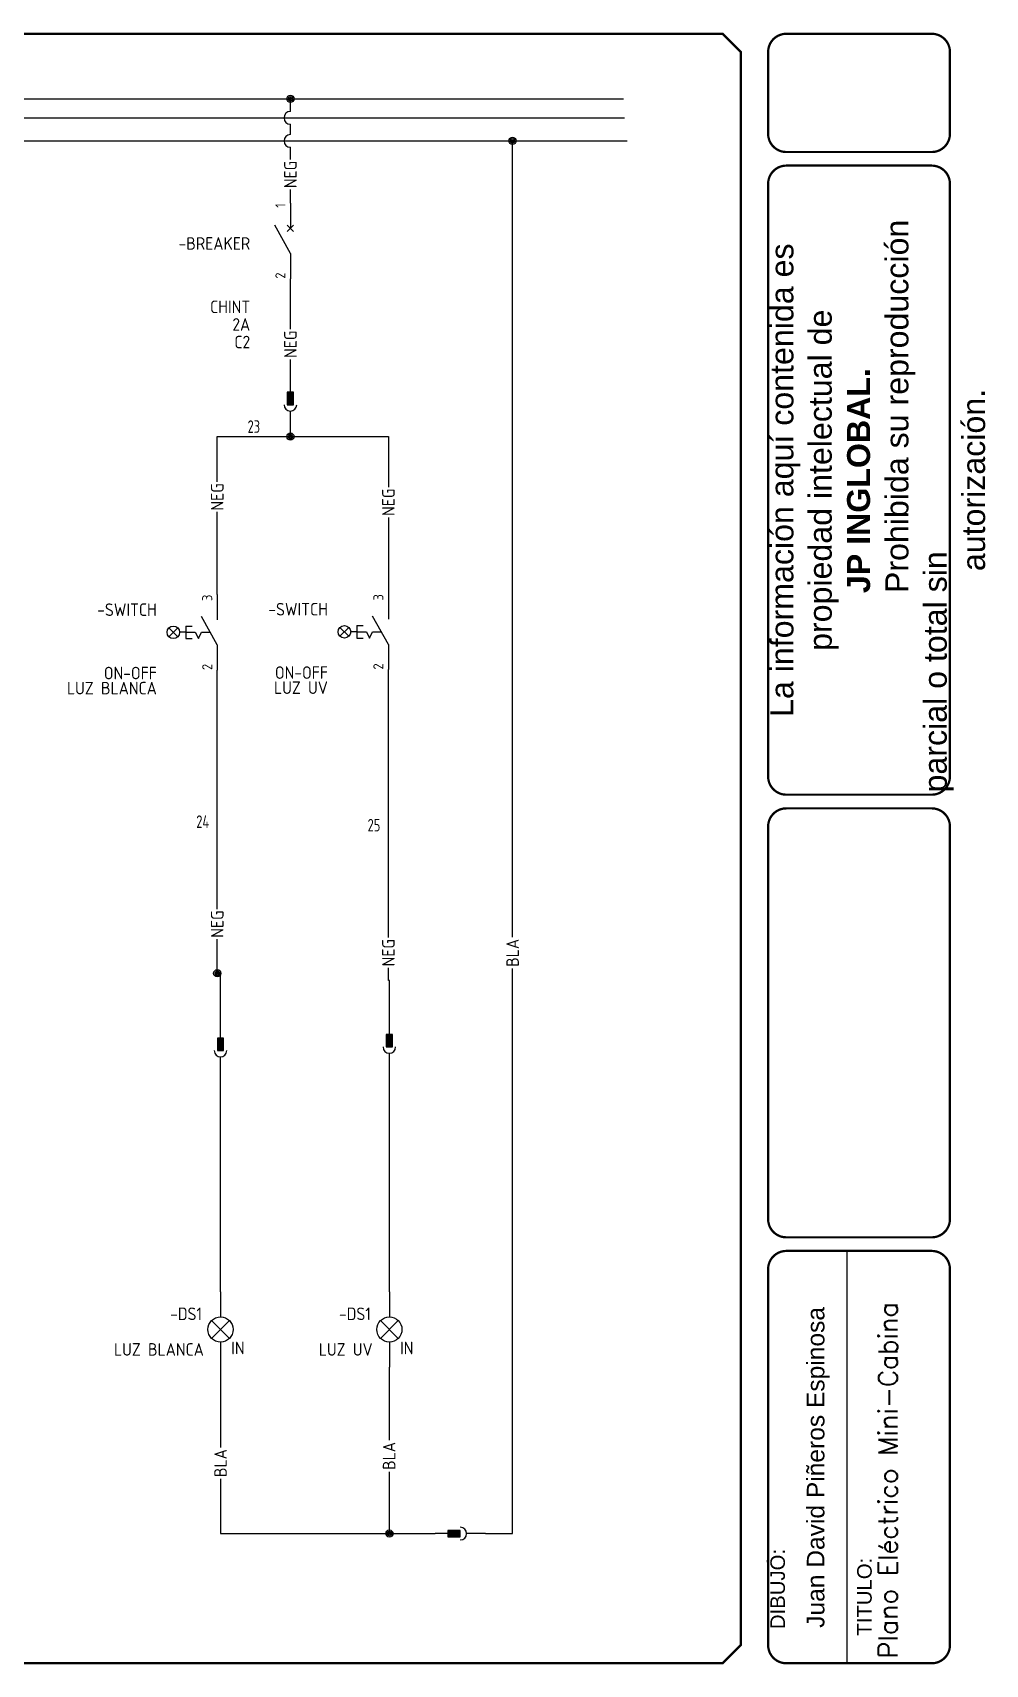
# Model space of a CAD drawing. Header units: inches. Extents: x 1 to 983, y 0 to 649.
# Drawn here: x 604 to 983, y 0 to 649 of the extents above; entities that cross this region are included whole.
import ezdxf
from ezdxf.enums import TextEntityAlignment as Align

# ---------------------------------------------------------------- set-up
doc = ezdxf.new("R2010")
doc.units = ezdxf.units.IN
doc.header["$MEASUREMENT"] = 0
for name, color, linetype in [('DESC', 150, 'Continuous'), ('LOC', 8, 'Continuous'), ('MISC', 7, 'Continuous'), ('SYMS', 7, 'Continuous'), ('TAGS', 150, 'Continuous'), ('TERMS', 123, 'Continuous'), ('TITLE', 7, 'Continuous'), ('WHT_12_THHN', 7, 'Continuous'), ('WIRENO', 72, 'Continuous')]:
    doc.layers.add(name, color=color, linetype=linetype)
doc.styles.add('SIMPLEX', font='SIMPLEX')
doc.styles.get("Standard").update_dxf_attribs({"font": 'arial.ttf'})
doc.styles.add('WD_IEC', font='ISOCP2.shx', dxfattribs={"width": 0.9, "height": 4})

# ---------------------------------------------------------------- blocks, each defined once
blk = doc.blocks.new('NO_NUM_acade_title')
blk.add_line((32.053, 5.711), (32.053, 0.032))
at = {"layer": 'TITLE'}
for p, q in [((30.594, 22.177), (30.594, 20.781)), ((30.594, 0.281), (30.594, 2.214))]:
    blk.add_line(p, q, dxfattribs=at)
at = {"layer": 'TITLE', "const_width": 0.0312}
blk.add_lwpolyline([(30.594, 0.281), (30.594, 22.177), (30.344, 22.427), (0.281, 22.427), (0.031, 22.177), (0.031, 0.281), (0.281, 0.031), (30.344, 0.031)], close=True, dxfattribs=at)
for points in [[(31.219, 22.427, 0.414214), (30.969, 22.177, 0.414214)], [(33.469, 22.177, 0.414214), (33.219, 22.427, 0.414214)], [(30.969, 21.052, 0.414214), (31.219, 20.802, 0.414214)], [(33.219, 20.802, 0.414214), (33.469, 21.052, 0.414214)], [(31.219, 20.615, 0.414214), (30.969, 20.365, 0.414214)], [(33.469, 20.365, 0.414214), (33.219, 20.615, 0.414214)], [(30.969, 12.219, 0.414214), (31.219, 11.969, 0.414214)], [(33.219, 11.969, 0.414214), (33.469, 12.219, 0.414214)], [(31.219, 11.781, 0.414214), (30.969, 11.531, 0.414214)], [(33.469, 11.531, 0.414214), (33.219, 11.781, 0.414214)], [(30.969, 6.135, 0.414214), (31.219, 5.885, 0.414214)], [(33.219, 5.885, 0.414214), (33.469, 6.135, 0.414214)], [(31.219, 5.698, 0.414214), (30.969, 5.448, 0.414214)], [(33.469, 5.448, 0.414214), (33.219, 5.698, 0.414214)], [(30.969, 0.281, 0.414214), (31.219, 0.031, 0.414214)], [(33.219, 0.031, 0.414214), (33.469, 0.281, 0.414214)]]:
    blk.add_lwpolyline(points, format="xyb", dxfattribs=at)
for points in [[(33.219, 22.427), (31.219, 22.427)], [(30.969, 22.177), (30.969, 21.052)], [(33.469, 22.177), (33.469, 21.052)], [(33.219, 20.802), (31.219, 20.802)], [(33.219, 20.615), (31.219, 20.615)], [(30.969, 20.365), (30.969, 12.219)], [(33.469, 20.365), (33.469, 12.219)], [(31.219, 11.969), (33.219, 11.969)], [(31.219, 11.781), (33.219, 11.781)], [(31.219, 5.885), (33.219, 5.885)], [(31.219, 5.698), (33.219, 5.698)], [(30.969, 5.448), (30.969, 0.281)], [(33.469, 5.448), (33.469, 0.281)], [(31.219, 0.031), (33.219, 0.031)]]:
    blk.add_lwpolyline(points, dxfattribs=at)
at = {"layer": 'TITLE', "color": 7, "const_width": 0.0312}
for points in [[(30.969, 11.531), (30.969, 6.135)], [(33.469, 11.531), (33.469, 6.135)]]:
    blk.add_lwpolyline(points, dxfattribs=at)
at = {"attachment_point": 1, "rotation": 90}
for s, width, heights, insert, char_height in [('\\pi1.0376;La información aquí contenida es \\P\\pi1.9451;propiedad intelectual de\\P\\pi2.7397;{\\fArial|b1|i0|c0|p34;JP INGLOBAL. \\P\\pi0.014096;}Prohibida su reproducción parcial o total sin \\P\\pi3.0418;autorización.', 8.53399, [2.581], (31, 12), 0.31623), ('Juan David Piñeros Espinosa', 4.87681, [0], (31.501, 0.518), 0.24167), ('DIBUJÓ:', 1.84714, [0], (31, 0.5), 0.2), ('TITULO:', 0.5, [0], (32.193, 0.41), 0.2)]:
    blk.add_mtext_dynamic_manual_height_columns(s, width=width, gutter_width=1, heights=heights, dxfattribs=dict(at, insert=insert, char_height=char_height))
blk = doc.blocks.new('VCB1')
for p, q in [((0, 7.5), (0, 2.5)), ((0, -2.5), (-3.12, 3.12)), ((0.62, 1.88), (-0.62, 3.12)), ((-0.62, 1.88), (0.62, 3.12)), ((0, -2.5), (0, -7.5))]:
    blk.add_line(p, q)
at = {"style": 'WD_IEC'}
for tag, p in [('INST', (-8, 5.25)), ('LOC', (-8, 1.75)), ('TAG1', (-8, -1.75)), ('RATING1', (-8, -6.35)), ('DESC1', (-8, -14.35)), ('DESC2', (-8, -17.85)), ('DESC3', (-8, -21.35))]:
    blk.add_attdef(tag, text='', height=2.5, dxfattribs=at).set_placement(p, align=Align.RIGHT)
blk.add_attdef('TERM01', text='', height=2, rotation=90, dxfattribs=at).set_placement((-1, 7.5), align=Align.RIGHT)
at = {"style": 'WD_IEC', "flags": 1}
for tag, p, height in [('X2TERM01', (0, 7.5), 0.32), ('MFG', (2.75, 6.5), 1.5), ('CAT', (2.75, 4), 1.5), ('X4LINK', (-2, 0), 0.32), ('X1LINK', (-0.5, 0), 0.32), ('X8TERM02', (0, -7.5), 0.32), ('ASSYCODE', (1, -9), 1), ('FAMILY', (1, -10.5), 1), ('CATDESC', (1, -12), 1), ('CONTACT', (1, -13.5), 1), ('COMMON', (2.25, -14.75), 1)]:
    blk.add_attdef(tag, p, '', height=height, dxfattribs=at)
at = {"style": 'WD_IEC'}
blk.add_attdef('TERM02', (-1, -7.5), '', height=2, rotation=90, dxfattribs=at)
at = {"lineweight": 15, "style": 'WD_IEC'}
blk.add_attdef('XREF', text='', height=2.5, dxfattribs=at).set_placement((-8, -10.35), align=Align.RIGHT)
blk = doc.blocks.new('WDDOT')
for radius in [0.72, 0.449, 0.223]:
    blk.add_circle((0, 0), radius)
blk = doc.blocks.new('VPB11S76')
for p, q in [((0, 7.5), (0, 2.5)), ((-9.63, -0.88), (-7.87, 0.88)), ((-7.87, -0.88), (-9.63, 0.88)), ((-6.25, 0), (-7.5, 0)), ((-6.25, 1.25), (-6.25, -1.25)), ((-6.25, 1.25), (-5, 1.25)), ((-6.25, 0), (-4.38, 0)), ((-4.38, 0), (-3.75, -1.25)), ((-3.75, -1.25), (-3.13, 0)), ((0, -2.5), (-3.13, 3.13)), ((-3.13, 0), (-1.39, 0)), ((-6.25, -1.25), (-5, -1.25)), ((0, -2.5), (0, -7.5))]:
    blk.add_line(p, q)
blk.add_circle((-8.75, 0), 1.25)
at = {"style": 'WD_IEC'}
for tag, p in [('INST', (-12.03, 9.25)), ('LOC', (-12.03, 6.25)), ('TAG1', (-12.03, 3.25)), ('DESC1', (-12.03, -9.35)), ('DESC3', (-12.03, -15.35)), ('DESC2', (-12.03, -12.35))]:
    blk.add_attdef(tag, text='', height=2.5, dxfattribs=at).set_placement(p, align=Align.RIGHT)
blk.add_attdef('TERM01', text='', height=2, rotation=90, dxfattribs=at).set_placement((-1, 7.5), align=Align.RIGHT)
at = {"style": 'WD_IEC', "flags": 1}
for tag, p, height in [('X2TERM01', (0, 7.5), 0.32), ('CONTACT', (0.5, 4.5), 1), ('COMMON', (1.75, 3.25), 1), ('X1LINK', (0, 0), 0.32), ('ASSYCODE', (1, -4), 1), ('FAMILY', (1, -5.5), 1), ('CATDESC', (1, -7), 1), ('X8TERM02', (0, -7.5), 0.32)]:
    blk.add_attdef(tag, p, '', height=height, dxfattribs=at)
at = {"style": 'WD_IEC', "flags": 9}
for tag, p in [('MFG', (-12.53, -0.25)), ('CAT', (-12.53, -2.75))]:
    blk.add_attdef(tag, text='', height=1.5, dxfattribs=at).set_placement(p, align=Align.RIGHT)
at = {"style": 'WD_IEC'}
blk.add_attdef('TERM02', (-1, -7.5), '', height=2, rotation=90, dxfattribs=at)
at = {"lineweight": 15, "style": 'WD_IEC'}
blk.add_attdef('XREF', text='', height=2.5, dxfattribs=at).set_placement((-12.03, -6.35), align=Align.RIGHT)
blk = doc.blocks.new('VLT1H24')
for p, q in [((0, 7.5), (0, 2.5)), ((-1.77, -1.77), (1.77, 1.77)), ((1.77, -1.77), (-1.77, 1.77)), ((0, -2.5), (0, -7.5))]:
    blk.add_line(p, q)
blk.add_circle((0, 0), 2.5)
at = {"style": 'WD_IEC'}
for tag, p in [('INST', (-3.67, 7.86)), ('LOC', (-3.67, 4.86)), ('TAG1', (-3.67, 1.86)), ('DESC1', (-3.32, -5.22)), ('DESC2', (-3.32, -8.22)), ('DESC3', (-3.32, -11.22))]:
    blk.add_attdef(tag, text='', height=2.5, dxfattribs=at).set_placement(p, align=Align.RIGHT)
blk.add_attdef('TERM01', text='', height=2, rotation=90, dxfattribs=at).set_placement((-0.99, 7.39), align=Align.RIGHT)
at = {"style": 'WD_IEC', "flags": 1}
for tag, p, height in [('X2TERM01', (0, 7.5), 0.32), ('ASSYCODE', (2.72, -7.44), 1), ('X8TERM02', (0, -7.5), 0.32), ('FAMILY', (2.72, -8.94), 1), ('CATDESC', (2.72, -10.44), 1)]:
    blk.add_attdef(tag, p, '', height=height, dxfattribs=at)
at = {"style": 'WD_IEC', "flags": 9}
for tag, p in [('MFG', (6.1, 5.14)), ('CAT', (6.1, 2.64))]:
    blk.add_attdef(tag, text='', height=1.5, dxfattribs=at).set_placement(p, align=Align.RIGHT)
at = {"lineweight": 15, "style": 'WD_IEC'}
blk.add_attdef('XREF', text='', height=2.5, dxfattribs=at).set_placement((-3.32, -2.22), align=Align.RIGHT)
at = {"style": 'WD_IEC'}
blk.add_attdef('TERM02', (-1, -7.5), '', height=2, rotation=90, dxfattribs=at)
at = {"lineweight": 15, "style": 'WD_IEC'}
blk.add_attdef('TYPE', (2.13, -4.94), '', height=2.5, dxfattribs=at)
at = {"style": 'WD_IEC', "width": 0.9}
blk.add_attdef('WDTAGALT', text='', height=2.5, dxfattribs=at).set_placement((-3.32, -14.22), align=Align.RIGHT)
blk = doc.blocks.new('WD_WNH')
at = {"linetype": 'Continuous', "style": 'WD_IEC', "width": 0.8}
blk.add_attdef('WIRENO', text='', height=2.5, dxfattribs=at).set_placement((0, 0.75), align=Align.CENTER)
at = {"style": 'WD_IEC', "flags": 1}
for tag, p in [('W08USER', (0, 0.375)), ('W04USER', (0, 0.875)), ('W05USER', (0, 0.75)), ('W09USER', (0, 0.25)), ('W03USER', (0, 1)), ('W06USER', (0, 0.625)), ('W07USER', (0, 0.5)), ('W02USER', (0, 1.125)), ('W01USER', (0, 1.25)), ('W10USER', (0, 0.125))]:
    blk.add_attdef(tag, text='', height=0.08, dxfattribs=at).set_placement(p, align=Align.CENTER)
blk = doc.blocks.new('WD_WNV')
at = {"linetype": 'Continuous', "style": 'WD_IEC', "width": 0.8}
blk.add_attdef('WIRENO', text='', height=2.5, dxfattribs=at).set_placement((-1.6, 0), align=Align.MIDDLE_RIGHT)
at = {"style": 'WD_IEC', "flags": 1}
for tag, p in [('W08USER', (-1, 0.375)), ('W04USER', (-1, 0.875)), ('W05USER', (-1, 0.75)), ('W09USER', (-1, 0.25)), ('W03USER', (-1, 1)), ('W06USER', (-1, 0.625)), ('W07USER', (-1, 0.5)), ('W02USER', (-1, 1.125)), ('W01USER', (-1, 1.25)), ('W10USER', (-1, 0.125))]:
    blk.add_attdef(tag, text='', height=0.08, dxfattribs=at).set_placement(p, align=Align.CENTER)
blk = doc.blocks.new('VT0_LGENERIC')
at = {"style": 'WD_IEC'}
blk.add_attdef('COLOR', text='', height=2.5, rotation=90, dxfattribs=at).set_placement((0, 0), align=Align.MIDDLE_CENTER)
at = {"style": 'WD_IEC', "flags": 1}
for tag, p in [('X2TERM01', (0, 4)), ('X8TERM01', (0, -4))]:
    blk.add_attdef(tag, p, '', height=0.16, rotation=90, dxfattribs=at)
at = {"style": 'WD_IEC'}
for tag, p in [('X2_TINY_DOT_DONT_REMOVE', (0, 4)), ('X8_TINY_DOT_DONT_REMOVE', (0, -4))]:
    blk.add_attdef(tag, p, '', height=0.0001, rotation=90, dxfattribs=at)
blk = doc.blocks.new('VC02PJ')
for p, q in [((0, 2.5), (0, 5)), ((0, -5), (0, -1.25))]:
    blk.add_line(p, q)
blk.add_lwpolyline([(-0.63, 0), (0.62, 0), (0.62, 2.5), (-0.63, 2.5)], close=True)
blk.add_arc((0, 0), 1.25, 180, 0)
blk.add_solid([(-0.63, 2.5), (-0.63, 0), (0.62, 2.5), (0.62, 0)])
at = {"style": 'WD_IEC'}
for tag, p in [('INST', (-5.25, 8)), ('LOC', (-5.25, 5)), ('TAG2', (-5.25, 2)), ('DESC1', (-5.25, -5.6)), ('DESC2', (-5.25, -8.6)), ('DESC3', (-5.25, -11.6))]:
    blk.add_attdef(tag, text='', height=2.5, dxfattribs=at).set_placement(p, align=Align.RIGHT)
blk.add_attdef('TERM02', text='', height=2, rotation=90, dxfattribs=at).set_placement((-1, 5), align=Align.RIGHT)
at = {"style": 'WD_IEC', "flags": 1}
for tag, p, height in [('X2TERM02', (0, 5), 0.32), ('X2TERMDESC02', (0, 4.48), 0.32), ('X4LINK', (-1.25, 1.25), 0.32), ('X1LINK', (1.25, 1.25), 0.32), ('X8TERM01', (0, -5), 0.32), ('X8TERMDESC01', (0, -5.52), 0.32), ('FAMILY', (2.75, -4.25), 1)]:
    blk.add_attdef(tag, p, '', height=height, dxfattribs=at)
at = {"style": 'WD_IEC'}
blk.add_attdef('TERM01', (-1, -5), '', height=2, rotation=90, dxfattribs=at)
blk = doc.blocks.new('HC02PJ')
for p, q in [((-2.5, 0), (-5, 0)), ((5, 0), (1.25, 0))]:
    blk.add_line(p, q)
blk.add_lwpolyline([(0, -0.62), (0, 0.62), (-2.5, 0.62), (-2.5, -0.62)], close=True)
blk.add_arc((0, 0), 1.25, 270, 90)
blk.add_solid([(-2.5, -0.62), (0, -0.62), (-2.5, 0.62), (0, 0.62)])
at = {"style": 'WD_IEC'}
for tag, height, p in [('DESC1', 2.5, (-2, 19.75)), ('DESC2', 2.5, (-2, 16.5)), ('DESC3', 2.5, (-2, 13.5)), ('INST', 2.5, (-2, 10.5)), ('LOC', 2.5, (-2, 7.75)), ('TAG2', 2.5, (-2, 4.75)), ('TERM02', 2, (6, 1))]:
    blk.add_attdef(tag, text='', height=height, dxfattribs=at).set_placement(p, align=Align.RIGHT)
blk.add_attdef('TERM01', (-6.5, 1), '', height=2, dxfattribs=at)
at = {"style": 'WD_IEC', "flags": 1}
for tag, p, height in [('X4TERM01', (-5, 0), 0.32), ('X2LINK', (-1.25, 1.25), 0.32), ('X1TERM02', (5, 0), 0.32), ('X4TERMDESC01', (-5, -0.52), 0.32), ('FAMILY', (-5, -4), 1), ('X8LINK', (-1.25, -1.25), 0.32), ('X1TERMDESC02', (5, -0.52), 0.32)]:
    blk.add_attdef(tag, p, '', height=height, dxfattribs=at)

msp = doc.modelspace()

# ---------------------------------------------------------------- linework, layer by layer
at = {"layer": 'WHT_12_THHN'}
for p, q in [((491.55, 623.08), (838.74, 623.08)), ((706.24, 618.04), (706.24, 623.08)), ((559.99, 615.5), (839.22, 615.5)), ((706.24, 608.87), (706.24, 612.96)), ((561, 606.33), (840.24, 606.33)), ((706.24, 598.98), (706.24, 603.79)), ((794.59, 289.66), (794.59, 606.33)), ((706.24, 581.54), (706.24, 586.98)), ((706.24, 531.45), (706.24, 551.54)), ((706.24, 511.41), (706.24, 519.45)), ((677.13, 488.72), (706.24, 488.72)), ((677.13, 470.75), (677.13, 488.72)), ((706.24, 488.72), (706.24, 491.41)), ((706.24, 488.72), (745.22, 488.72)), ((745.22, 488.72), (745.22, 468.61)), ((677.13, 425.9), (677.13, 458.75)), ((745.22, 456.61), (745.22, 426.08)), ((677.13, 300.86), (677.13, 395.9)), ((745.22, 289.49), (745.22, 396.08)), ((677.13, 275.28), (677.13, 288.86)), ((678.43, 275.28), (677.13, 275.28)), ((678.43, 254.55), (678.43, 275.28)), ((745.22, 272.37), (745.22, 277.49)), ((794.59, 52.47), (794.59, 277.16)), ((745.61, 272.37), (745.22, 272.37)), ((745.61, 256.01), (745.61, 272.37)), ((678.43, 148.65), (678.43, 234.55)), ((745.61, 148.65), (745.61, 236.01)), ((678.43, 118.65), (678.43, 86.74)), ((745.61, 89.58), (745.61, 118.65)), ((678.43, 74.24), (678.43, 52.47)), ((745.61, 52.47), (745.61, 77.08)), ((678.43, 52.47), (745.61, 52.47)), ((745.61, 52.47), (763.84, 52.47)), ((783.84, 52.47), (794.59, 52.47))]:
    msp.add_line(p, q, dxfattribs=at)
for centre in [(706.24, 615.5), (706.24, 606.33)]:
    msp.add_arc(centre, 2.54, 90, 270, dxfattribs=at)

# ---------------------------------------------------------------- block references
at = {"layer": 'LOC', "color": 7, "xscale": 28.93527259246057, "yscale": 28.93527259246057, "zscale": 28.93527259246057}
msp.add_blockref('NO_NUM_acade_title', (0.21, 0), dxfattribs=at)
at = {"layer": 'SYMS', "xscale": 2, "yscale": 2, "zscale": 2}
for name, p in [('WDDOT', (706.24, 623.08)), ('WDDOT', (794.59, 606.33)), ('VC02PJ', (706.24, 501.41)), ('WDDOT', (706.24, 488.72)), ('WDDOT', (677.13, 275.28)), ('VC02PJ', (678.43, 244.55)), ('VC02PJ', (745.61, 246.01)), ('WDDOT', (745.61, 52.47)), ('HC02PJ', (773.84, 52.47))]:
    msp.add_blockref(name, p, dxfattribs=at)
at = {"layer": 'SYMS'}
ref = msp.add_blockref('VT0_LGENERIC', (706.24, 592.98), dxfattribs=dict(at, xscale=2, yscale=2, zscale=2))
ref.add_attrib('X8_TINY_DOT_DONT_REMOVE', '.', (706.24, 586.98), dxfattribs={"layer": 'MISC', "height": 0.0002, "rotation": 90, "style": 'WD_IEC'})
ref.add_attrib('X2_TINY_DOT_DONT_REMOVE', '.', (706.24, 598.98), dxfattribs={"layer": 'MISC', "height": 0.0002, "rotation": 90, "style": 'WD_IEC'})
ref.add_attrib('COLOR', 'NEG', dxfattribs={"layer": 'MISC', "height": 5, "rotation": 90, "style": 'WD_IEC'}).set_placement((706.24, 592.98), align=Align.MIDDLE_CENTER)
ref = msp.add_blockref('VCB1', (706.24, 566.54), dxfattribs=dict(at, xscale=2, yscale=2, zscale=2))
ref.add_attrib('TERM02', '2', (704.24, 551.54), dxfattribs={"layer": 'TERMS', "height": 4, "rotation": 90, "style": 'WD_IEC'})
ref.add_attrib('TERM01', '1', dxfattribs={"layer": 'TERMS', "height": 4, "rotation": 90, "style": 'WD_IEC'}).set_placement((704.24, 581.54), align=Align.RIGHT)
ref.add_attrib('DESC3', 'C2', dxfattribs={"layer": 'DESC', "height": 5, "style": 'WD_IEC'}).set_placement((690.24, 523.84), align=Align.RIGHT)
ref.add_attrib('DESC2', '2A', dxfattribs={"layer": 'DESC', "height": 5, "style": 'WD_IEC'}).set_placement((690.24, 530.84), align=Align.RIGHT)
ref.add_attrib('DESC1', 'CHINT', dxfattribs={"layer": 'DESC', "height": 5, "style": 'WD_IEC'}).set_placement((690.24, 537.84), align=Align.RIGHT)
ref.add_attrib('TAG1', '-BREAKER', dxfattribs={"layer": 'TAGS', "height": 5, "style": 'WD_IEC'}).set_placement((690.24, 563.04), align=Align.RIGHT)
ref = msp.add_blockref('VT0_LGENERIC', (706.24, 525.45), dxfattribs=dict(at, xscale=2, yscale=2, zscale=2))
ref.add_attrib('X8_TINY_DOT_DONT_REMOVE', '.', (706.24, 519.45), dxfattribs={"layer": 'MISC', "height": 0.0002, "rotation": 90, "style": 'WD_IEC'})
ref.add_attrib('X2_TINY_DOT_DONT_REMOVE', '.', (706.24, 531.45), dxfattribs={"layer": 'MISC', "height": 0.0002, "rotation": 90, "style": 'WD_IEC'})
ref.add_attrib('COLOR', 'NEG', dxfattribs={"layer": 'MISC', "height": 5, "rotation": 90, "style": 'WD_IEC'}).set_placement((706.24, 525.45), align=Align.MIDDLE_CENTER)
ref = msp.add_blockref('VT0_LGENERIC', (677.13, 464.75), dxfattribs=dict(at, xscale=2, yscale=2, zscale=2))
ref.add_attrib('X8_TINY_DOT_DONT_REMOVE', '.', (677.13, 458.75), dxfattribs={"layer": 'MISC', "height": 0.0002, "rotation": 90, "style": 'WD_IEC'})
ref.add_attrib('X2_TINY_DOT_DONT_REMOVE', '.', (677.13, 470.75), dxfattribs={"layer": 'MISC', "height": 0.0002, "rotation": 90, "style": 'WD_IEC'})
ref.add_attrib('COLOR', 'NEG', dxfattribs={"layer": 'MISC', "height": 5, "rotation": 90, "style": 'WD_IEC'}).set_placement((677.13, 464.75), align=Align.MIDDLE_CENTER)
ref = msp.add_blockref('VT0_LGENERIC', (745.22, 462.61), dxfattribs=dict(at, xscale=2, yscale=2, zscale=2))
ref.add_attrib('X8_TINY_DOT_DONT_REMOVE', '.', (745.22, 456.61), dxfattribs={"layer": 'MISC', "height": 0.0002, "rotation": 90, "style": 'WD_IEC'})
ref.add_attrib('X2_TINY_DOT_DONT_REMOVE', '.', (745.22, 468.61), dxfattribs={"layer": 'MISC', "height": 0.0002, "rotation": 90, "style": 'WD_IEC'})
ref.add_attrib('COLOR', 'NEG', dxfattribs={"layer": 'MISC', "height": 5, "rotation": 90, "style": 'WD_IEC'}).set_placement((745.22, 462.61), align=Align.MIDDLE_CENTER)
ref = msp.add_blockref('VPB11S76', (677.13, 410.9), dxfattribs=dict(at, xscale=2, yscale=2, zscale=2))
ref.add_attrib('TERM02', '2', (675.13, 395.9), dxfattribs={"layer": 'TERMS', "height": 4, "rotation": 90, "style": 'WD_IEC'})
ref.add_attrib('TERM01', '3', dxfattribs={"layer": 'TERMS', "height": 4, "rotation": 90, "style": 'WD_IEC'}).set_placement((675.13, 425.9), align=Align.RIGHT)
ref.add_attrib('DESC2', 'LUZ BLANCA', dxfattribs={"layer": 'DESC', "height": 5, "style": 'WD_IEC'}).set_placement((653.08, 386.2), align=Align.RIGHT)
ref.add_attrib('DESC1', 'ON-OFF', dxfattribs={"layer": 'DESC', "height": 5, "style": 'WD_IEC'}).set_placement((653.08, 392.2), align=Align.RIGHT)
ref.add_attrib('TAG1', '-SWITCH', dxfattribs={"layer": 'TAGS', "height": 5, "style": 'WD_IEC'}).set_placement((653.08, 417.4), align=Align.RIGHT)
ref = msp.add_blockref('VPB11S76', (745.22, 411.08), dxfattribs=dict(at, xscale=2, yscale=2, zscale=2))
ref.add_attrib('TERM02', '2', (743.22, 396.08), dxfattribs={"layer": 'TERMS', "height": 4, "rotation": 90, "style": 'WD_IEC'})
ref.add_attrib('TERM01', '3', dxfattribs={"layer": 'TERMS', "height": 4, "rotation": 90, "style": 'WD_IEC'}).set_placement((743.22, 426.08), align=Align.RIGHT)
ref.add_attrib('DESC2', 'LUZ UV', dxfattribs={"layer": 'DESC', "height": 5, "style": 'WD_IEC'}).set_placement((721.16, 386.38), align=Align.RIGHT)
ref.add_attrib('DESC1', 'ON-OFF', dxfattribs={"layer": 'DESC', "height": 5, "style": 'WD_IEC'}).set_placement((721.16, 392.38), align=Align.RIGHT)
ref.add_attrib('TAG1', '-SWITCH', dxfattribs={"layer": 'TAGS', "height": 5, "style": 'WD_IEC'}).set_placement((721.16, 417.58), align=Align.RIGHT)
ref = msp.add_blockref('VT0_LGENERIC', (677.13, 294.86), dxfattribs=dict(at, xscale=2, yscale=2, zscale=2))
ref.add_attrib('X8_TINY_DOT_DONT_REMOVE', '.', (677.13, 288.86), dxfattribs={"layer": 'MISC', "height": 0.0002, "rotation": 90, "style": 'WD_IEC'})
ref.add_attrib('X2_TINY_DOT_DONT_REMOVE', '.', (677.13, 300.86), dxfattribs={"layer": 'MISC', "height": 0.0002, "rotation": 90, "style": 'WD_IEC'})
ref.add_attrib('COLOR', 'NEG', dxfattribs={"layer": 'MISC', "height": 5, "rotation": 90, "style": 'WD_IEC'}).set_placement((677.13, 294.86), align=Align.MIDDLE_CENTER)
ref = msp.add_blockref('VT0_LGENERIC', (745.22, 283.49), dxfattribs=dict(at, xscale=2, yscale=2, zscale=2))
ref.add_attrib('X8_TINY_DOT_DONT_REMOVE', '.', (745.22, 277.49), dxfattribs={"layer": 'MISC', "height": 0.0002, "rotation": 90, "style": 'WD_IEC'})
ref.add_attrib('X2_TINY_DOT_DONT_REMOVE', '.', (745.22, 289.49), dxfattribs={"layer": 'MISC', "height": 0.0002, "rotation": 90, "style": 'WD_IEC'})
ref.add_attrib('COLOR', 'NEG', dxfattribs={"layer": 'MISC', "height": 5, "rotation": 90, "style": 'WD_IEC'}).set_placement((745.22, 283.49), align=Align.MIDDLE_CENTER)
ref = msp.add_blockref('VT0_LGENERIC', (794.63, 283.41), dxfattribs=dict(at, xscale=2, yscale=2, zscale=2))
ref.add_attrib('X8_TINY_DOT_DONT_REMOVE', '.', (794.63, 277.16), dxfattribs={"layer": 'MISC', "height": 0.0002, "rotation": 90, "style": 'WD_IEC'})
ref.add_attrib('X2_TINY_DOT_DONT_REMOVE', '.', (794.63, 289.66), dxfattribs={"layer": 'MISC', "height": 0.0002, "rotation": 90, "style": 'WD_IEC'})
ref.add_attrib('COLOR', 'BLA', dxfattribs={"layer": 'MISC', "height": 5, "rotation": 90, "style": 'WD_IEC'}).set_placement((794.63, 283.41), align=Align.MIDDLE_CENTER)
ref = msp.add_blockref('VLT1H24', (678.43, 133.65), dxfattribs=dict(at, xscale=2, yscale=2, zscale=2))
ref.add_attrib('TYPE', 'IN', (682.69, 123.77), dxfattribs={"layer": 'MISC', "lineweight": 15, "height": 5, "style": 'WD_IEC'})
ref.add_attrib('TAG1', '-DS1', dxfattribs={"layer": 'TAGS', "height": 5, "style": 'WD_IEC'}).set_placement((671.1, 137.37), align=Align.RIGHT)
ref.add_attrib('DESC1', 'LUZ BLANCA', dxfattribs={"layer": 'DESC', "height": 5, "style": 'WD_IEC'}).set_placement((671.79, 123.2), align=Align.RIGHT)
ref = msp.add_blockref('VLT1H24', (745.61, 133.65), dxfattribs=dict(at, xscale=2, yscale=2, zscale=2))
ref.add_attrib('TYPE', 'IN', (749.87, 123.77), dxfattribs={"layer": 'MISC', "lineweight": 15, "height": 5, "style": 'WD_IEC'})
ref.add_attrib('TAG1', '-DS1', dxfattribs={"layer": 'TAGS', "height": 5, "style": 'WD_IEC'}).set_placement((738.28, 137.37), align=Align.RIGHT)
ref.add_attrib('DESC1', 'LUZ UV', dxfattribs={"layer": 'DESC', "height": 5, "style": 'WD_IEC'}).set_placement((738.97, 123.2), align=Align.RIGHT)
ref = msp.add_blockref('VT0_LGENERIC', (678.43, 80.49), dxfattribs=dict(at, xscale=2, yscale=2, zscale=2))
ref.add_attrib('X8_TINY_DOT_DONT_REMOVE', '.', (678.43, 74.24), dxfattribs={"layer": 'MISC', "height": 0.0002, "rotation": 90, "style": 'WD_IEC'})
ref.add_attrib('X2_TINY_DOT_DONT_REMOVE', '.', (678.43, 86.74), dxfattribs={"layer": 'MISC', "height": 0.0002, "rotation": 90, "style": 'WD_IEC'})
ref.add_attrib('COLOR', 'BLA', dxfattribs={"layer": 'MISC', "height": 5, "rotation": 90, "style": 'WD_IEC'}).set_placement((678.43, 80.49), align=Align.MIDDLE_CENTER)
ref = msp.add_blockref('VT0_LGENERIC', (745.5, 83.33), dxfattribs=dict(at, xscale=2, yscale=2, zscale=2))
ref.add_attrib('X8_TINY_DOT_DONT_REMOVE', '.', (745.5, 77.08), dxfattribs={"layer": 'MISC', "height": 0.0002, "rotation": 90, "style": 'WD_IEC'})
ref.add_attrib('X2_TINY_DOT_DONT_REMOVE', '.', (745.5, 89.58), dxfattribs={"layer": 'MISC', "height": 0.0002, "rotation": 90, "style": 'WD_IEC'})
ref.add_attrib('COLOR', 'BLA', dxfattribs={"layer": 'MISC', "height": 5, "rotation": 90, "style": 'WD_IEC'}).set_placement((745.5, 83.33), align=Align.MIDDLE_CENTER)
at = {"layer": 'WIRENO'}
ref = msp.add_blockref('WD_WNH', (691.68, 488.72), dxfattribs=dict(at, xscale=2, yscale=2, zscale=2))
ref.add_attrib('WIRENO', '23', dxfattribs={"linetype": 'Continuous', "height": 5, "style": 'WD_IEC', "width": 0.8}).set_placement((691.68, 490.22), align=Align.CENTER)
ref = msp.add_blockref('WD_WNV', (677.13, 335.59), dxfattribs=dict(at, xscale=2, yscale=2, zscale=2))
ref.add_attrib('WIRENO', '24', dxfattribs={"linetype": 'Continuous', "height": 5, "style": 'WD_IEC', "width": 0.8}).set_placement((673.93, 335.59), align=Align.MIDDLE_RIGHT)
ref = msp.add_blockref('WD_WNV', (745.22, 334.22), dxfattribs=dict(at, xscale=2, yscale=2, zscale=2))
ref.add_attrib('WIRENO', '25', dxfattribs={"linetype": 'Continuous', "height": 5, "style": 'WD_IEC', "width": 0.8}).set_placement((742.02, 334.22), align=Align.MIDDLE_RIGHT)

# ---------------------------------------------------------------- texts
at = {"insert": (940.27, 2.79), "char_height": 7.5, "attachment_point": 1, "rotation": 90, "style": 'SIMPLEX'}
msp.add_mtext_dynamic_manual_height_columns('{\\C250;Plano Eléctrico Mini-Cabina}', width=391.4459, gutter_width=1, heights=[16.57], dxfattribs=at)

doc.saveas('drawing.dxf')
